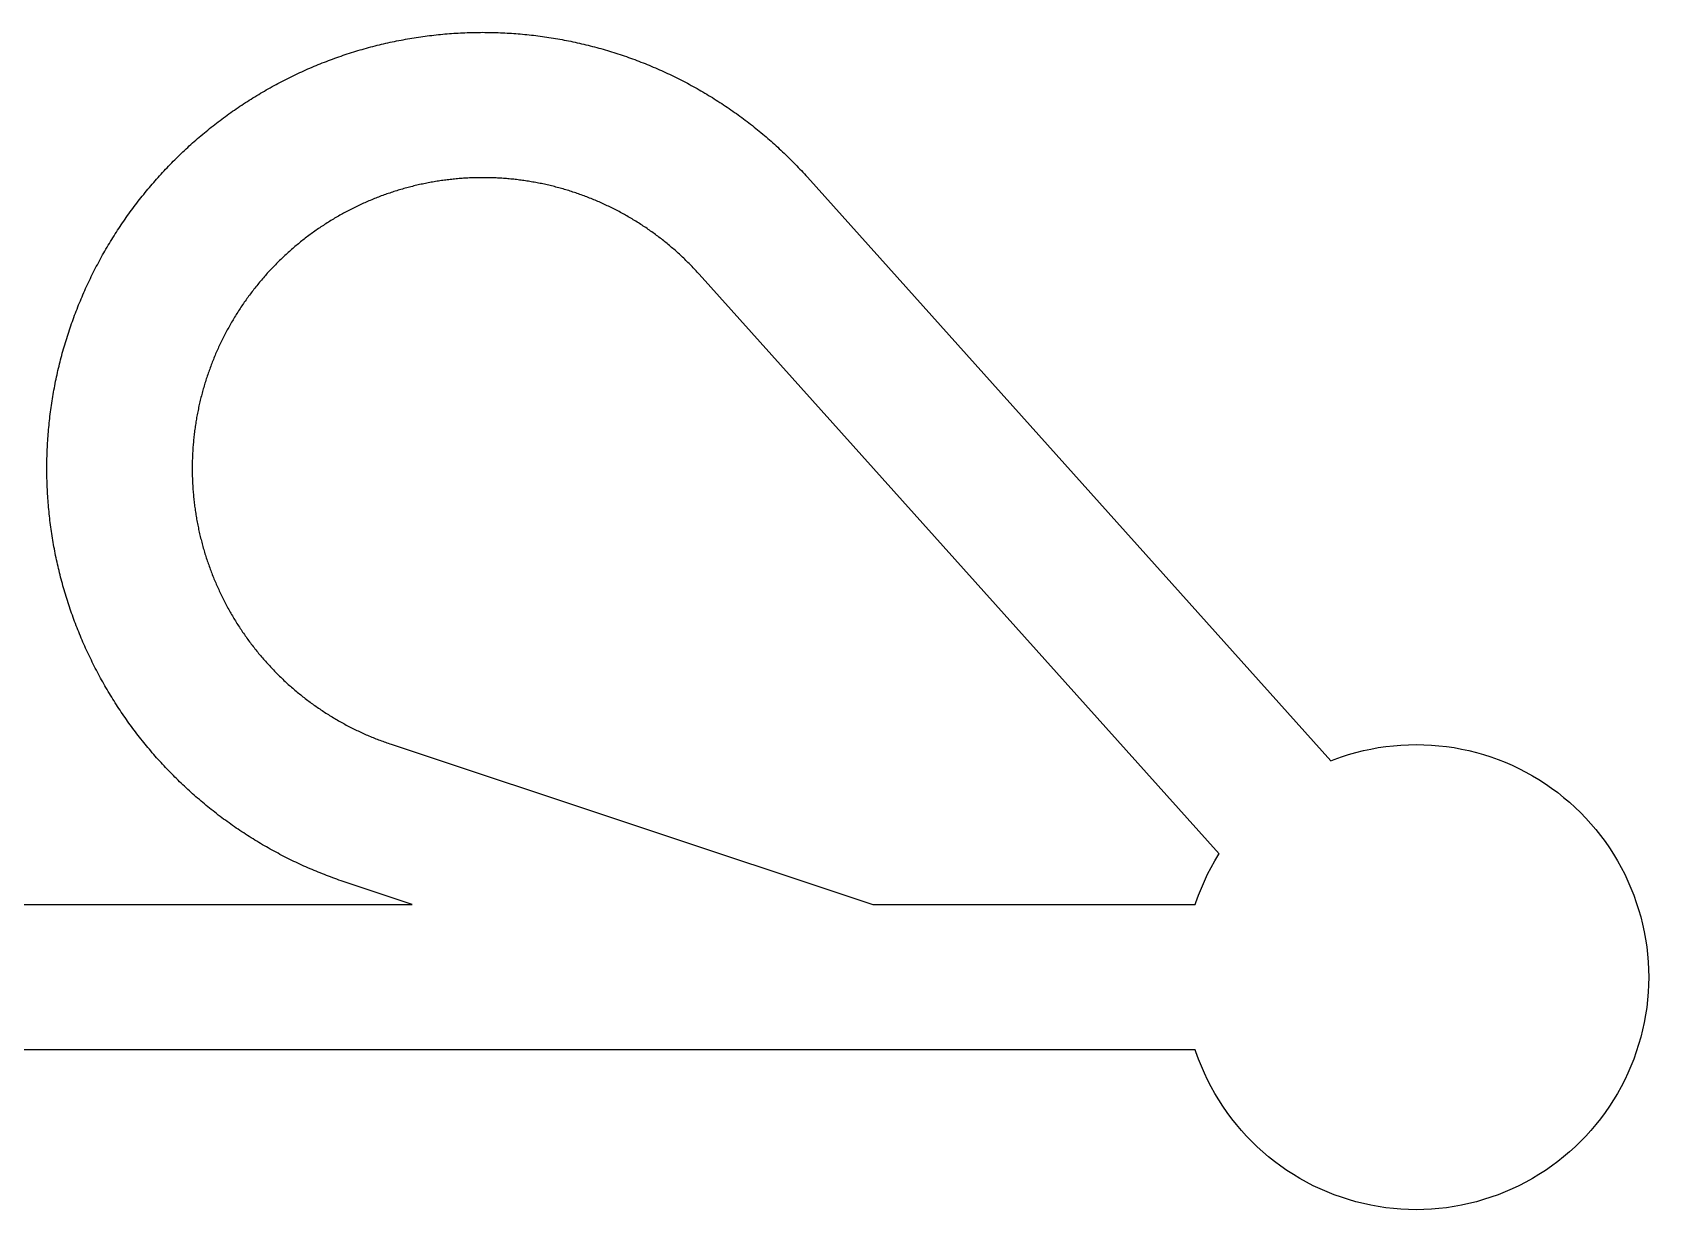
# Model space of a CAD drawing. Header units: millimetres. Extents: x -2.2 to 42.3, y -1.6 to 6.5.
# Drawn here: x 31.15 to 42.27, y -1.6 to 6.5 of the extents above; entities that cross this region are included whole.
import ezdxf

# ---------------------------------------------------------------- set-up
doc = ezdxf.new("R2010")
doc.units = ezdxf.units.MM

msp = doc.modelspace()

# ---------------------------------------------------------------- linework, layer by layer
for points in [[(30.252644, 0.5), (33.766949, 0.5), (33.306065, 0.65325), (33.291586, 0.658105), (33.277131, 0.663034), (33.262702, 0.668037), (33.248299, 0.673113), (33.233922, 0.678262), (33.219571, 0.683484), (33.205247, 0.68878), (33.19095, 0.694148), (33.176681, 0.699589), (33.162439, 0.705102), (33.148226, 0.710688), (33.134041, 0.716346), (33.119885, 0.722077), (33.105759, 0.727879), (33.091662, 0.733753), (33.077596, 0.739699), (33.06356, 0.745716), (33.049555, 0.751805), (33.03558, 0.757965), (33.021638, 0.764196), (33.007727, 0.770498), (32.993849, 0.776871), (32.980003, 0.783314), (32.96619, 0.789827), (32.952411, 0.796411), (32.938665, 0.803065), (32.924953, 0.809789), (32.911276, 0.816582), (32.897633, 0.823445), (32.884026, 0.830378), (32.870454, 0.837379), (32.856918, 0.84445), (32.843418, 0.851589), (32.829954, 0.858797), (32.816528, 0.866073), (32.803138, 0.873418), (32.789787, 0.880831), (32.776473, 0.888311), (32.763197, 0.89586), (32.74996, 0.903475), (32.736762, 0.911159), (32.723603, 0.918909), (32.710484, 0.926726), (32.697404, 0.934609), (32.684365, 0.94256), (32.671367, 0.950576), (32.65841, 0.958659), (32.645494, 0.966807), (32.632619, 0.975021), (32.619787, 0.9833), (32.606997, 0.991645), (32.594249, 1.000055), (32.581545, 1.008529), (32.568884, 1.017068), (32.556266, 1.025672), (32.543693, 1.034339), (32.531163, 1.04307), (32.518679, 1.051865), (32.506239, 1.060724), (32.493844, 1.069646), (32.481495, 1.07863), (32.469192, 1.087678), (32.456935, 1.096788), (32.444725, 1.10596), (32.432562, 1.115194), (32.420445, 1.12449), (32.408377, 1.133848), (32.396356, 1.143266), (32.384383, 1.152746), (32.372458, 1.162287), (32.360583, 1.171889), (32.348756, 1.18155), (32.336978, 1.191272), (32.325251, 1.201054), (32.313573, 1.210895), (32.301945, 1.220795), (32.290368, 1.230755), (32.278842, 1.240773), (32.267367, 1.25085), (32.255944, 1.260985), (32.244572, 1.271179), (32.233252, 1.28143), (32.221984, 1.291738), (32.21077, 1.302104), (32.199608, 1.312526), (32.188499, 1.323006), (32.177444, 1.333541), (32.166442, 1.344133), (32.155495, 1.354781), (32.144602, 1.365484), (32.133763, 1.376243), (32.12298, 1.387057), (32.112251, 1.397925), (32.101579, 1.408848), (32.090961, 1.419825), (32.0804, 1.430856), (32.069895, 1.441941), (32.059447, 1.453079), (32.049056, 1.46427), (32.038721, 1.475513), (32.028444, 1.48681), (32.018225, 1.498158), (32.008064, 1.509558), (31.99796, 1.52101), (31.987916, 1.532513), (31.977929, 1.544067), (31.968002, 1.555672), (31.958134, 1.567327), (31.948326, 1.579032), (31.938577, 1.590787), (31.928888, 1.602592), (31.919259, 1.614446), (31.909691, 1.626348), (31.900184, 1.638299), (31.890737, 1.650299), (31.881352, 1.662346), (31.872028, 1.674441), (31.862766, 1.686583), (31.853566, 1.698772), (31.844428, 1.711008), (31.835352, 1.72329), (31.826339, 1.735618), (31.817389, 1.747992), (31.808502, 1.760412), (31.799678, 1.772876), (31.790918, 1.785385), (31.782222, 1.797939), (31.773589, 1.810537), (31.765021, 1.823178), (31.756518, 1.835863), (31.748079, 1.848591), (31.739705, 1.861362), (31.731396, 1.874175), (31.723152, 1.887031), (31.714974, 1.899928), (31.706862, 1.912867), (31.698815, 1.925847), (31.690835, 1.938867), (31.682921, 1.951929), (31.675074, 1.96503), (31.667294, 1.978171), (31.659581, 1.991351), (31.651934, 2.004571), (31.644356, 2.017829), (31.636844, 2.031126), (31.629401, 2.044461), (31.622026, 2.057833), (31.614718, 2.071243), (31.607479, 2.08469), (31.600309, 2.098173), (31.593207, 2.111693), (31.586175, 2.125249), (31.579211, 2.13884), (31.572317, 2.152467), (31.565492, 2.166129), (31.558737, 2.179825), (31.552051, 2.193556), (31.545436, 2.20732), (31.53889, 2.221118), (31.532415, 2.234949), (31.526011, 2.248812), (31.519677, 2.262708), (31.513414, 2.276637), (31.507222, 2.290596), (31.501101, 2.304588), (31.495052, 2.31861), (31.489073, 2.332663), (31.483167, 2.346746), (31.477332, 2.360859), (31.471569, 2.375001), (31.465878, 2.389173), (31.46026, 2.403373), (31.454714, 2.417602), (31.44924, 2.431859), (31.443839, 2.446144), (31.438511, 2.460456), (31.433255, 2.474794), (31.428073, 2.48916), (31.422964, 2.503551), (31.417928, 2.517969), (31.412966, 2.532412), (31.408077, 2.546879), (31.403262, 2.561372), (31.398521, 2.575889), (31.393854, 2.59043), (31.389261, 2.604994), (31.384742, 2.619582), (31.380297, 2.634192), (31.375927, 2.648825), (31.371631, 2.66348), (31.36741, 2.678157), (31.363264, 2.692855), (31.359193, 2.707574), (31.355197, 2.722313), (31.351275, 2.737073), (31.347429, 2.751852), (31.343658, 2.766651), (31.339963, 2.781468), (31.336343, 2.796305), (31.332799, 2.811159), (31.32933, 2.826032), (31.325937, 2.840921), (31.32262, 2.855828), (31.319379, 2.870752), (31.316213, 2.885692), (31.313124, 2.900648), (31.310111, 2.915619), (31.307175, 2.930606), (31.304314, 2.945607), (31.301531, 2.960623), (31.298823, 2.975652), (31.296192, 2.990695), (31.293638, 3.005752), (31.29116, 3.020821), (31.288759, 3.035903), (31.286435, 3.050996), (31.284188, 3.066102), (31.282018, 3.081218), (31.279924, 3.096346), (31.277908, 3.111484), (31.275969, 3.126631), (31.274107, 3.141789), (31.272322, 3.156956), (31.270614, 3.172132), (31.268984, 3.187316), (31.267431, 3.202508), (31.265955, 3.217708), (31.264557, 3.232916), (31.263236, 3.24813), (31.261993, 3.263351), (31.260827, 3.278578), (31.259738, 3.293811), (31.258727, 3.309049), (31.257794, 3.324292), (31.256939, 3.339539), (31.256161, 3.354791), (31.25546, 3.370046), (31.254837, 3.385305), (31.254292, 3.400567), (31.253825, 3.415832), (31.253436, 3.431098), (31.253124, 3.446366), (31.25289, 3.461636), (31.252733, 3.476907), (31.252654, 3.492178), (31.252653, 3.50745), (31.25273, 3.522721), (31.252885, 3.537992), (31.253117, 3.553262), (31.253427, 3.56853), (31.253815, 3.583797), (31.25428, 3.599061), (31.254823, 3.614323), (31.255444, 3.629582), (31.256143, 3.644838), (31.256919, 3.660089), (31.257772, 3.675337), (31.258704, 3.69058), (31.259713, 3.705818), (31.260799, 3.721051), (31.261963, 3.736278), (31.263205, 3.751499), (31.264524, 3.766714), (31.26592, 3.781921), (31.267394, 3.797122), (31.268945, 3.812314), (31.270574, 3.827499), (31.272279, 3.842675), (31.274062, 3.857842), (31.275923, 3.873), (31.27786, 3.888148), (31.279874, 3.903286), (31.281966, 3.918414), (31.284134, 3.93353), (31.28638, 3.948636), (31.288702, 3.96373), (31.291101, 3.978812), (31.293577, 3.993881), (31.296129, 4.008938), (31.298758, 4.023982), (31.301464, 4.039012), (31.304246, 4.054028), (31.307104, 4.069029), (31.310039, 4.084016), (31.31305, 4.098988), (31.316137, 4.113944), (31.319301, 4.128884), (31.32254, 4.143808), (31.325855, 4.158716), (31.329246, 4.173606), (31.332713, 4.188479), (31.336256, 4.203334), (31.339874, 4.218171), (31.343567, 4.232989), (31.347336, 4.247788), (31.351181, 4.262568), (31.3551, 4.277328), (31.359095, 4.292068), (31.363164, 4.306787), (31.367309, 4.321485), (31.371528, 4.336163), (31.375822, 4.350818), (31.38019, 4.365452), (31.384633, 4.380063), (31.38915, 4.394651), (31.393741, 4.409216), (31.398407, 4.423757), (31.403146, 4.438275), (31.407959, 4.452768), (31.412846, 4.467236), (31.417807, 4.48168), (31.422841, 4.496098), (31.427948, 4.51049), (31.433128, 4.524856), (31.438382, 4.539196), (31.443708, 4.553508), (31.449108, 4.567793), (31.45458, 4.582051), (31.460124, 4.596281), (31.465741, 4.610482), (31.47143, 4.624654), (31.477191, 4.638797), (31.483024, 4.652911), (31.488929, 4.666995), (31.494905, 4.681048), (31.500953, 4.695071), (31.507072, 4.709063), (31.513262, 4.723024), (31.519524, 4.736953), (31.525856, 4.75085), (31.532259, 4.764714), (31.538732, 4.778546), (31.545275, 4.792345), (31.551889, 4.80611), (31.558573, 4.819841), (31.565327, 4.833538), (31.57215, 4.847201), (31.579042, 4.860828), (31.586004, 4.87442), (31.593035, 4.887977), (31.600135, 4.901498), (31.607304, 4.914982), (31.614541, 4.92843), (31.621847, 4.941841), (31.629221, 4.955214), (31.636662, 4.96855), (31.644172, 4.981848), (31.651749, 4.995107), (31.659394, 5.008327), (31.667105, 5.021509), (31.674884, 5.034651), (31.68273, 5.047753), (31.690642, 5.060815), (31.69862, 5.073837), (31.706665, 5.086818), (31.714776, 5.099757), (31.722952, 5.112656), (31.731194, 5.125512), (31.739501, 5.138326), (31.747874, 5.151098), (31.756311, 5.163827), (31.764813, 5.176514), (31.77338, 5.189156), (31.782011, 5.201755), (31.790705, 5.21431), (31.799464, 5.22682), (31.808286, 5.239285), (31.817172, 5.251706), (31.82612, 5.264081), (31.835132, 5.27641), (31.844206, 5.288694), (31.853342, 5.300931), (31.862541, 5.313121), (31.871802, 5.325264), (31.881124, 5.33736), (31.890508, 5.349409), (31.899953, 5.361409), (31.909459, 5.373361), (31.919026, 5.385265), (31.928653, 5.39712), (31.93834, 5.408926), (31.948088, 5.420682), (31.957895, 5.432388), (31.967761, 5.444045), (31.977687, 5.455651), (31.987672, 5.467206), (31.997715, 5.47871), (32.007817, 5.490164), (32.017977, 5.501565), (32.028195, 5.512915), (32.038471, 5.524212), (32.048803, 5.535457), (32.059194, 5.546649), (32.06964, 5.557789), (32.080144, 5.568875), (32.090704, 5.579907), (32.101319, 5.590885), (32.111991, 5.60181), (32.122718, 5.612679), (32.1335, 5.623494), (32.144337, 5.634254), (32.155229, 5.644959), (32.166175, 5.655608), (32.177175, 5.666201), (32.188229, 5.676738), (32.199337, 5.687219), (32.210497, 5.697643), (32.221711, 5.70801), (32.232977, 5.71832), (32.244295, 5.728572), (32.255666, 5.738767), (32.267088, 5.748904), (32.278562, 5.758982), (32.290087, 5.769002), (32.301663, 5.778963), (32.313289, 5.788865), (32.324966, 5.798707), (32.336692, 5.80849), (32.348468, 5.818214), (32.360294, 5.827877), (32.372169, 5.83748), (32.384092, 5.847022), (32.396064, 5.856503), (32.408083, 5.865924), (32.420151, 5.875283), (32.432266, 5.88458), (32.444428, 5.893816), (32.456638, 5.90299), (32.468893, 5.912101), (32.481195, 5.92115), (32.493543, 5.930136), (32.505936, 5.93906), (32.518375, 5.94792), (32.530859, 5.956716), (32.543387, 5.965449), (32.555959, 5.974118), (32.568576, 5.982723), (32.581236, 5.991264), (32.593939, 5.99974), (32.606686, 6.008151), (32.619475, 6.016497), (32.632306, 6.024778), (32.64518, 6.032994), (32.658095, 6.041144), (32.671051, 6.049228), (32.684048, 6.057246), (32.697086, 6.065198), (32.710165, 6.073083), (32.723283, 6.080902), (32.736441, 6.088654), (32.749638, 6.096338), (32.762874, 6.103956), (32.776149, 6.111506), (32.789462, 6.118988), (32.802813, 6.126402), (32.816201, 6.133749), (32.829627, 6.141027), (32.84309, 6.148236), (32.856589, 6.155377), (32.870124, 6.16245), (32.883695, 6.169453), (32.897302, 6.176387), (32.910943, 6.183252), (32.92462, 6.190047), (32.938331, 6.196772), (32.952076, 6.203428), (32.965854, 6.210013), (32.979666, 6.216529), (32.993511, 6.222973), (33.007389, 6.229348), (33.021299, 6.235651), (33.035241, 6.241884), (33.049214, 6.248046), (33.063218, 6.254136), (33.077254, 6.260155), (33.09132, 6.266103), (33.105415, 6.271979), (33.119541, 6.277783), (33.133696, 6.283515), (33.14788, 6.289175), (33.162093, 6.294762), (33.176333, 6.300278), (33.190602, 6.30572), (33.204899, 6.31109), (33.219222, 6.316387), (33.233572, 6.321612), (33.247949, 6.326763), (33.262351, 6.33184), (33.27678, 6.336845), (33.291233, 6.341776), (33.305712, 6.346633), (33.320215, 6.351416), (33.334742, 6.356126), (33.349293, 6.360762), (33.363868, 6.365323), (33.378465, 6.36981), (33.393085, 6.374223), (33.407727, 6.378561), (33.422392, 6.382825), (33.437077, 6.387014), (33.451784, 6.391128), (33.466512, 6.395168), (33.48126, 6.399132), (33.496028, 6.403021), (33.510816, 6.406835), (33.525623, 6.410574), (33.540448, 6.414237), (33.555292, 6.417825), (33.570155, 6.421337), (33.585035, 6.424773), (33.599932, 6.428134), (33.614846, 6.431418), (33.629776, 6.434627), (33.644723, 6.43776), (33.659686, 6.440816), (33.674664, 6.443797), (33.689657, 6.446701), (33.704664, 6.449528), (33.719686, 6.45228), (33.734721, 6.454954), (33.74977, 6.457553), (33.764832, 6.460074), (33.779907, 6.462519), (33.794993, 6.464887), (33.810092, 6.467178), (33.825202, 6.469393), (33.840324, 6.47153), (33.855455, 6.473591), (33.870598, 6.475574), (33.88575, 6.47748), (33.900911, 6.479309), (33.916082, 6.481061), (33.931262, 6.482736), (33.946449, 6.484333), (33.961645, 6.485853), (33.976848, 6.487296), (33.992059, 6.488661), (34.007276, 6.489949), (34.022499, 6.491159), (34.037729, 6.492292), (34.052964, 6.493347), (34.068204, 6.494325), (34.083449, 6.495225), (34.098698, 6.496048), (34.113952, 6.496792), (34.129209, 6.49746), (34.144469, 6.498049), (34.159732, 6.498561), (34.174997, 6.498995), (34.190265, 6.499351), (34.205534, 6.49963), (34.220804, 6.499831), (34.236075, 6.499954), (34.251346, 6.5), (34.266618, 6.499967), (34.281889, 6.499857), (34.29716, 6.49967), (34.312429, 6.499404), (34.327696, 6.499061), (34.342962, 6.49864), (34.358226, 6.498142), (34.373486, 6.497565), (34.388744, 6.496911), (34.403998, 6.49618), (34.419248, 6.49537), (34.434494, 6.494483), (34.449735, 6.493519), (34.464971, 6.492477), (34.480201, 6.491357), (34.495426, 6.49016), (34.510644, 6.488885), (34.525856, 6.487533), (34.54106, 6.486104), (34.556257, 6.484597), (34.571446, 6.483013), (34.586627, 6.481351), (34.601799, 6.479613), (34.616962, 6.477797), (34.632116, 6.475903), (34.64726, 6.473933), (34.662394, 6.471886), (34.677517, 6.469761), (34.692629, 6.46756), (34.70773, 6.465282), (34.722819, 6.462927), (34.737895, 6.460495), (34.752959, 6.457987), (34.76801, 6.455401), (34.783048, 6.45274), (34.798072, 6.450001), (34.813082, 6.447187), (34.828078, 6.444296), (34.843058, 6.441328), (34.858023, 6.438285), (34.872973, 6.435165), (34.887906, 6.431969), (34.902823, 6.428697), (34.917723, 6.42535), (34.932606, 6.421926), (34.947471, 6.418427), (34.962319, 6.414852), (34.977147, 6.411202), (34.991958, 6.407476), (35.006748, 6.403675), (35.02152, 6.399798), (35.036271, 6.395847), (35.051002, 6.39182), (35.065713, 6.387719), (35.080402, 6.383542), (35.09507, 6.379291), (35.109716, 6.374966), (35.12434, 6.370565), (35.138942, 6.366091), (35.15352, 6.361542), (35.168075, 6.356919), (35.182606, 6.352222), (35.197113, 6.347451), (35.211596, 6.342606), (35.226054, 6.337688), (35.240487, 6.332696), (35.254894, 6.327631), (35.269275, 6.322492), (35.283629, 6.317281), (35.297957, 6.311996), (35.312258, 6.306638), (35.326532, 6.301208), (35.340777, 6.295705), (35.354995, 6.29013), (35.369184, 6.284482), (35.383344, 6.278762), (35.397474, 6.27297), (35.411575, 6.267107), (35.425646, 6.261171), (35.439687, 6.255164), (35.453697, 6.249086), (35.467675, 6.242936), (35.481622, 6.236716), (35.495538, 6.230424), (35.509421, 6.224062), (35.523271, 6.217629), (35.537089, 6.211126), (35.550873, 6.204552), (35.564624, 6.197908), (35.578341, 6.191195), (35.592023, 6.184411), (35.605671, 6.177558), (35.619283, 6.170636), (35.63286, 6.163645), (35.646402, 6.156584), (35.659907, 6.149455), (35.673376, 6.142257), (35.686808, 6.13499), (35.700203, 6.127656), (35.71356, 6.120253), (35.72688, 6.112782), (35.740161, 6.105244), (35.753404, 6.097638), (35.766607, 6.089964), (35.779772, 6.082224), (35.792897, 6.074417), (35.805982, 6.066543), (35.819027, 6.058602), (35.832031, 6.050595), (35.844995, 6.042522), (35.857917, 6.034384), (35.870797, 6.026179), (35.883636, 6.017909), (35.896432, 6.009574), (35.909186, 6.001174), (35.921896, 5.992709), (35.934564, 5.984179), (35.947188, 5.975585), (35.959768, 5.966927), (35.972304, 5.958205), (35.984795, 5.949419), (35.997241, 5.94057), (36.009642, 5.931657), (36.021998, 5.922682), (36.034308, 5.913644), (36.046571, 5.904543), (36.058788, 5.89538), (36.070958, 5.886154), (36.083082, 5.876867), (36.095157, 5.867519), (36.107185, 5.858109), (36.119165, 5.848638), (36.131097, 5.839106), (36.14298, 5.829513), (36.154814, 5.81986), (36.166598, 5.810147), (36.178333, 5.800374), (36.190018, 5.790542), (36.201653, 5.78065), (36.213238, 5.770699), (36.224771, 5.760689), (36.236254, 5.750621), (36.247685, 5.740494), (36.259064, 5.730309), (36.270392, 5.720067), (36.281667, 5.709767), (36.292889, 5.699409), (36.304059, 5.688995), (36.315175, 5.678524), (36.326238, 5.667996), (36.337248, 5.657412), (36.348203, 5.646773), (36.359104, 5.636078), (36.36995, 5.625327), (36.380742, 5.614521), (36.391478, 5.603661), (36.402159, 5.592746), (36.412785, 5.581777), (36.423354, 5.570753), (36.433867, 5.559677), (36.444323, 5.548546), (36.454723, 5.537363), (36.465066, 5.526127), (36.475351, 5.514838), (36.485579, 5.503498), (40.088209, 1.488301), (40.11136, 1.497449), (40.160657, 1.515088), (40.210505, 1.531105), (40.26085, 1.545481), (40.311639, 1.558203), (40.362816, 1.569256), (40.414328, 1.578629), (40.466119, 1.586312), (40.518133, 1.592296), (40.570316, 1.596574), (40.62261, 1.599143), (40.674961, 1.6), (40.727311, 1.599143), (40.779606, 1.596574), (40.831788, 1.592296), (40.883802, 1.586312), (40.935593, 1.578629), (40.987105, 1.569256), (41.038283, 1.558203), (41.089071, 1.545481), (41.139416, 1.531105), (41.189264, 1.515088), (41.238561, 1.497449), (41.287254, 1.478207), (41.335292, 1.457382), (41.382622, 1.434996), (41.429195, 1.411074), (41.474961, 1.385641), (41.519869, 1.358723), (41.563873, 1.330351), (41.606925, 1.300555), (41.648979, 1.269365), (41.68999, 1.236817), (41.729914, 1.202944), (41.768708, 1.167783), (41.806331, 1.131371), (41.842743, 1.093748), (41.877904, 1.054953), (41.911777, 1.015029), (41.944326, 0.974018), (41.975515, 0.931964), (42.005312, 0.888912), (42.033684, 0.844909), (42.060601, 0.8), (42.086035, 0.754235), (42.109957, 0.707662), (42.132343, 0.660331), (42.153168, 0.612293), (42.17241, 0.5636), (42.190049, 0.514303), (42.206065, 0.464455), (42.220442, 0.41411), (42.233164, 0.363322), (42.244217, 0.312145), (42.25359, 0.260633), (42.261272, 0.208842), (42.267256, 0.156827), (42.271535, 0.104645), (42.274104, 0.052351), (42.274961, 0), (42.274104, -0.052351), (42.271535, -0.104645), (42.267256, -0.156827), (42.261272, -0.208842), (42.25359, -0.260633), (42.244217, -0.312145), (42.233164, -0.363322), (42.220442, -0.41411), (42.206065, -0.464455), (42.190049, -0.514303), (42.17241, -0.5636), (42.153168, -0.612293), (42.132343, -0.660331), (42.109957, -0.707662), (42.086035, -0.754235), (42.060601, -0.8), (42.033684, -0.844909), (42.005312, -0.888912), (41.975515, -0.931964), (41.944326, -0.974018), (41.911777, -1.015029), (41.877904, -1.054953), (41.842743, -1.093748), (41.806331, -1.131371), (41.768708, -1.167783), (41.729914, -1.202944), (41.68999, -1.236817), (41.648979, -1.269365), (41.606925, -1.300555), (41.563873, -1.330351), (41.519869, -1.358723), (41.474961, -1.385641), (41.429195, -1.411074), (41.382622, -1.434996), (41.335292, -1.457382), (41.287254, -1.478207), (41.238561, -1.497449), (41.189264, -1.515088), (41.139416, -1.531105), (41.089071, -1.545481), (41.038283, -1.558203), (40.987105, -1.569256), (40.935593, -1.578629), (40.883802, -1.586312), (40.831788, -1.592296), (40.779606, -1.596574), (40.727311, -1.599143), (40.674961, -1.6), (40.62261, -1.599143), (40.570316, -1.596574), (40.518133, -1.592296), (40.466119, -1.586312), (40.414328, -1.578629), (40.362816, -1.569256), (40.311639, -1.558203), (40.26085, -1.545481), (40.210505, -1.531105), (40.160657, -1.515088), (40.11136, -1.497449), (40.062667, -1.478207), (40.014629, -1.457382), (39.967299, -1.434996), (39.920726, -1.411074), (39.874961, -1.385641), (39.830052, -1.358723), (39.786048, -1.330351), (39.742996, -1.300555), (39.700942, -1.269365), (39.659931, -1.236817), (39.620007, -1.202944), (39.581213, -1.167783), (39.54359, -1.131371), (39.507178, -1.093748), (39.472017, -1.054953), (39.438144, -1.015029), (39.405595, -0.974018), (39.374406, -0.931964), (39.344609, -0.888912), (39.316237, -0.844909), (39.28932, -0.8), (39.263887, -0.754235), (39.239964, -0.707662), (39.217578, -0.660331), (39.196753, -0.612293), (39.177511, -0.5636), (39.159872, -0.514303), (39.155277, -0.5), (0.905379, -0.5)], [(39.177511, 0.5636), (39.196753, 0.612293), (39.217578, 0.660331), (39.239964, 0.707662), (39.263887, 0.754235), (39.28932, 0.8), (39.316237, 0.844909), (39.318634, 0.848625), (35.741267, 4.835665), (35.734449, 4.843226), (35.727592, 4.850751), (35.720697, 4.858242), (35.713764, 4.865698), (35.706793, 4.873118), (35.699784, 4.880502), (35.692738, 4.887851), (35.685654, 4.895164), (35.678534, 4.902441), (35.671376, 4.909681), (35.664182, 4.916885), (35.656951, 4.924052), (35.649683, 4.931182), (35.64238, 4.938275), (35.63504, 4.945331), (35.627665, 4.952349), (35.620254, 4.95933), (35.612808, 4.966273), (35.605326, 4.973178), (35.597809, 4.980044), (35.590257, 4.986873), (35.582671, 4.993663), (35.575051, 5.000414), (35.567396, 5.007126), (35.559706, 5.013799), (35.551984, 5.020433), (35.544227, 5.027028), (35.536437, 5.033583), (35.528614, 5.040098), (35.520757, 5.046574), (35.512868, 5.053009), (35.504946, 5.059404), (35.496992, 5.065758), (35.489005, 5.072073), (35.480986, 5.078346), (35.472936, 5.084578), (35.464854, 5.09077), (35.45674, 5.09692), (35.448595, 5.103029), (35.44042, 5.109096), (35.432213, 5.115121), (35.423976, 5.121105), (35.415709, 5.127047), (35.407411, 5.132946), (35.399084, 5.138803), (35.390727, 5.144618), (35.38234, 5.15039), (35.373924, 5.156119), (35.365479, 5.161806), (35.357005, 5.167449), (35.348503, 5.173049), (35.339972, 5.178606), (35.331413, 5.184119), (35.322826, 5.189589), (35.314211, 5.195015), (35.305569, 5.200397), (35.296899, 5.205735), (35.288203, 5.211028), (35.279479, 5.216278), (35.270729, 5.221483), (35.261953, 5.226643), (35.25315, 5.231758), (35.244322, 5.236829), (35.235468, 5.241855), (35.226588, 5.246835), (35.217683, 5.25177), (35.208753, 5.25666), (35.199799, 5.261505), (35.190819, 5.266303), (35.181816, 5.271056), (35.172788, 5.275763), (35.163737, 5.280424), (35.154662, 5.285039), (35.145563, 5.289608), (35.136442, 5.29413), (35.127297, 5.298606), (35.11813, 5.303035), (35.108941, 5.307417), (35.099729, 5.311753), (35.090495, 5.316041), (35.08124, 5.320283), (35.071963, 5.324477), (35.062665, 5.328624), (35.053346, 5.332724), (35.044006, 5.336776), (35.034646, 5.340781), (35.025265, 5.344738), (35.015864, 5.348647), (35.006444, 5.352508), (34.997004, 5.356321), (34.987545, 5.360086), (34.978066, 5.363803), (34.968569, 5.367472), (34.959054, 5.371092), (34.94952, 5.374664), (34.939968, 5.378187), (34.930398, 5.381661), (34.920811, 5.385087), (34.911206, 5.388464), (34.901584, 5.391792), (34.891945, 5.395071), (34.88229, 5.398301), (34.872619, 5.401481), (34.862931, 5.404613), (34.853228, 5.407695), (34.843509, 5.410727), (34.833775, 5.41371), (34.824026, 5.416644), (34.814262, 5.419528), (34.804483, 5.422362), (34.79469, 5.425146), (34.784883, 5.42788), (34.775062, 5.430565), (34.765228, 5.433199), (34.75538, 5.435783), (34.74552, 5.438317), (34.735646, 5.440801), (34.72576, 5.443235), (34.715862, 5.445618), (34.705952, 5.447951), (34.69603, 5.450233), (34.686097, 5.452465), (34.676152, 5.454646), (34.666197, 5.456777), (34.65623, 5.458856), (34.646253, 5.460885), (34.636266, 5.462864), (34.62627, 5.464791), (34.616263, 5.466668), (34.606247, 5.468493), (34.596222, 5.470268), (34.586188, 5.471991), (34.576145, 5.473663), (34.566094, 5.475285), (34.556035, 5.476855), (34.545967, 5.478373), (34.535893, 5.479841), (34.525811, 5.481257), (34.515722, 5.482622), (34.505626, 5.483936), (34.495523, 5.485198), (34.485414, 5.486408), (34.475299, 5.487568), (34.465179, 5.488675), (34.455053, 5.489731), (34.444921, 5.490736), (34.434785, 5.491689), (34.424644, 5.49259), (34.414499, 5.49344), (34.404349, 5.494238), (34.394195, 5.494985), (34.384038, 5.495679), (34.373877, 5.496322), (34.363713, 5.496914), (34.353547, 5.497453), (34.343377, 5.497941), (34.333206, 5.498377), (34.323032, 5.498761), (34.312856, 5.499093), (34.302679, 5.499374), (34.292501, 5.499603), (34.282321, 5.49978), (34.272141, 5.499905), (34.26196, 5.499978), (34.251779, 5.5), (34.241598, 5.499969), (34.231417, 5.499887), (34.221237, 5.499753), (34.211058, 5.499568), (34.20088, 5.49933), (34.190703, 5.499041), (34.180527, 5.498699), (34.170354, 5.498306), (34.160183, 5.497862), (34.150014, 5.497365), (34.139847, 5.496817), (34.129684, 5.496217), (34.119524, 5.495565), (34.109367, 5.494861), (34.099214, 5.494106), (34.089065, 5.493299), (34.078921, 5.492441), (34.06878, 5.491531), (34.058645, 5.490569), (34.048514, 5.489555), (34.038389, 5.488491), (34.028269, 5.487374), (34.018156, 5.486206), (34.008048, 5.484987), (33.997947, 5.483716), (33.987852, 5.482394), (33.977764, 5.48102), (33.967683, 5.479595), (33.95761, 5.478119), (33.947544, 5.476591), (33.937486, 5.475013), (33.927436, 5.473383), (33.917395, 5.471702), (33.907362, 5.46997), (33.897339, 5.468186), (33.887324, 5.466352), (33.877319, 5.464467), (33.867324, 5.462531), (33.857339, 5.460544), (33.847364, 5.458506), (33.837399, 5.456418), (33.827445, 5.454279), (33.817503, 5.452089), (33.807571, 5.449849), (33.797651, 5.447558), (33.787743, 5.445216), (33.777847, 5.442825), (33.767963, 5.440382), (33.758092, 5.43789), (33.748233, 5.435347), (33.738388, 5.432755), (33.728556, 5.430112), (33.718738, 5.427419), (33.708933, 5.424676), (33.699143, 5.421883), (33.689366, 5.419041), (33.679605, 5.416149), (33.669858, 5.413207), (33.660126, 5.410215), (33.65041, 5.407174), (33.640709, 5.404084), (33.631025, 5.400944), (33.621356, 5.397755), (33.611704, 5.394517), (33.602068, 5.39123), (33.592449, 5.387894), (33.582847, 5.384508), (33.573263, 5.381074), (33.563696, 5.377592), (33.554147, 5.37406), (33.544616, 5.37048), (33.535104, 5.366852), (33.52561, 5.363175), (33.516135, 5.35945), (33.506679, 5.355677), (33.497242, 5.351855), (33.487825, 5.347986), (33.478428, 5.344069), (33.469051, 5.340104), (33.459694, 5.336091), (33.450357, 5.33203), (33.441042, 5.327923), (33.431747, 5.323768), (33.422474, 5.319565), (33.413222, 5.315316), (33.403992, 5.311019), (33.394784, 5.306675), (33.385599, 5.302285), (33.376435, 5.297848), (33.367295, 5.293364), (33.358177, 5.288834), (33.349083, 5.284258), (33.340011, 5.279635), (33.330964, 5.274966), (33.321941, 5.270252), (33.312941, 5.265491), (33.303966, 5.260684), (33.295016, 5.255832), (33.28609, 5.250935), (33.277189, 5.245992), (33.268314, 5.241004), (33.259464, 5.23597), (33.25064, 5.230892), (33.241842, 5.225769), (33.23307, 5.220601), (33.224325, 5.215389), (33.215606, 5.210132), (33.206914, 5.204831), (33.198249, 5.199485), (33.189611, 5.194096), (33.181001, 5.188663), (33.172419, 5.183185), (33.163865, 5.177665), (33.155339, 5.172101), (33.146841, 5.166493), (33.138372, 5.160842), (33.129932, 5.155149), (33.121521, 5.149412), (33.113139, 5.143633), (33.104787, 5.137811), (33.096465, 5.131946), (33.088172, 5.12604), (33.07991, 5.120091), (33.071678, 5.1141), (33.063477, 5.108068), (33.055306, 5.101993), (33.047167, 5.095877), (33.039059, 5.08972), (33.030982, 5.083522), (33.022937, 5.077283), (33.014924, 5.071002), (33.006943, 5.064681), (32.998994, 5.05832), (32.991077, 5.051918), (32.983194, 5.045476), (32.975343, 5.038994), (32.967525, 5.032472), (32.959741, 5.02591), (32.95199, 5.019309), (32.944273, 5.012668), (32.936589, 5.005988), (32.92894, 4.999269), (32.921325, 4.992511), (32.913745, 4.985715), (32.906199, 4.97888), (32.898689, 4.972007), (32.891213, 4.965095), (32.883772, 4.958146), (32.876367, 4.951159), (32.868998, 4.944134), (32.861665, 4.937072), (32.854367, 4.929973), (32.847106, 4.922836), (32.839881, 4.915663), (32.832693, 4.908453), (32.825542, 4.901206), (32.818428, 4.893924), (32.81135, 4.886605), (32.804311, 4.87925), (32.797308, 4.871859), (32.790344, 4.864433), (32.783417, 4.856971), (32.776528, 4.849475), (32.769678, 4.841943), (32.762866, 4.834377), (32.756093, 4.826776), (32.749358, 4.81914), (32.742663, 4.811471), (32.736006, 4.803767), (32.729389, 4.79603), (32.722811, 4.788259), (32.716273, 4.780455), (32.709775, 4.772617), (32.703317, 4.764747), (32.696899, 4.756843), (32.690521, 4.748908), (32.684183, 4.740939), (32.677887, 4.732939), (32.671631, 4.724907), (32.665416, 4.716843), (32.659242, 4.708747), (32.65311, 4.70062), (32.647019, 4.692462), (32.640969, 4.684274), (32.634962, 4.676054), (32.628996, 4.667804), (32.623072, 4.659524), (32.617191, 4.651213), (32.611352, 4.642873), (32.605555, 4.634503), (32.599801, 4.626104), (32.59409, 4.617676), (32.588422, 4.609218), (32.582797, 4.600732), (32.577216, 4.592218), (32.571677, 4.583675), (32.566183, 4.575104), (32.560732, 4.566505), (32.555325, 4.557878), (32.549962, 4.549224), (32.544643, 4.540543), (32.539368, 4.531835), (32.534137, 4.5231), (32.528952, 4.514339), (32.52381, 4.505552), (32.518714, 4.496738), (32.513663, 4.487898), (32.508656, 4.479033), (32.503695, 4.470143), (32.498779, 4.461227), (32.493909, 4.452287), (32.489084, 4.443322), (32.484305, 4.434332), (32.479572, 4.425318), (32.474884, 4.41628), (32.470243, 4.407219), (32.465648, 4.398134), (32.461099, 4.389025), (32.456597, 4.379894), (32.452141, 4.37074), (32.447732, 4.361563), (32.443369, 4.352364), (32.439054, 4.343143), (32.434785, 4.3339), (32.430564, 4.324635), (32.42639, 4.315349), (32.422263, 4.306042), (32.418183, 4.296714), (32.414151, 4.287365), (32.410167, 4.277996), (32.406231, 4.268607), (32.402342, 4.259198), (32.398501, 4.249769), (32.394709, 4.240321), (32.390964, 4.230854), (32.387268, 4.221367), (32.38362, 4.211862), (32.38002, 4.202339), (32.376469, 4.192797), (32.372967, 4.183237), (32.369513, 4.17366), (32.366108, 4.164065), (32.362752, 4.154453), (32.359445, 4.144824), (32.356187, 4.135179), (32.352979, 4.125517), (32.349819, 4.115838), (32.346709, 4.106144), (32.343648, 4.096434), (32.340637, 4.086708), (32.337675, 4.076968), (32.334762, 4.067212), (32.3319, 4.057442), (32.329087, 4.047657), (32.326324, 4.037858), (32.323611, 4.028045), (32.320948, 4.018219), (32.318335, 4.008379), (32.315772, 3.998525), (32.31326, 3.988659), (32.310797, 3.97878), (32.308385, 3.968889), (32.306024, 3.958986), (32.303712, 3.949071), (32.301452, 3.939144), (32.299241, 3.929206), (32.297082, 3.919256), (32.294973, 3.909296), (32.292915, 3.899325), (32.290907, 3.889344), (32.288951, 3.879353), (32.287045, 3.869352), (32.285191, 3.859341), (32.283387, 3.849321), (32.281634, 3.839292), (32.279932, 3.829254), (32.278282, 3.819208), (32.276683, 3.809153), (32.275134, 3.799091), (32.273638, 3.78902), (32.272192, 3.778942), (32.270798, 3.768857), (32.269455, 3.758765), (32.268163, 3.748666), (32.266923, 3.738561), (32.265734, 3.72845), (32.264597, 3.718332), (32.263512, 3.708209), (32.262477, 3.698081), (32.261495, 3.687948), (32.260564, 3.677809), (32.259685, 3.667666), (32.258857, 3.657519), (32.258081, 3.647367), (32.257357, 3.637212), (32.256684, 3.627053), (32.256063, 3.616891), (32.255494, 3.606726), (32.254976, 3.596558), (32.254511, 3.586388), (32.254097, 3.576215), (32.253735, 3.566041), (32.253425, 3.555865), (32.253166, 3.545687), (32.252959, 3.535508), (32.252805, 3.525328), (32.252702, 3.515147), (32.25265, 3.504967), (32.252651, 3.494786), (32.252703, 3.484605), (32.252808, 3.474424), (32.252964, 3.464244), (32.253172, 3.454065), (32.253432, 3.443888), (32.253743, 3.433711), (32.254106, 3.423537), (32.254522, 3.413364), (32.254988, 3.403194), (32.255507, 3.393026), (32.256078, 3.382861), (32.2567, 3.372699), (32.257374, 3.36254), (32.258099, 3.352385), (32.258876, 3.342234), (32.259705, 3.332087), (32.260586, 3.321944), (32.261518, 3.311806), (32.262502, 3.301672), (32.263537, 3.291544), (32.264624, 3.281421), (32.265763, 3.271304), (32.266953, 3.261193), (32.268194, 3.251088), (32.269487, 3.240989), (32.270831, 3.230897), (32.272227, 3.220812), (32.273673, 3.210734), (32.275172, 3.200664), (32.276721, 3.190602), (32.278322, 3.180547), (32.279973, 3.170501), (32.281676, 3.160464), (32.28343, 3.150435), (32.285235, 3.140415), (32.287091, 3.130405), (32.288998, 3.120404), (32.290956, 3.110413), (32.292964, 3.100432), (32.295024, 3.090461), (32.297134, 3.080501), (32.299295, 3.070552), (32.301506, 3.060614), (32.303768, 3.050688), (32.30608, 3.040773), (32.308443, 3.03087), (32.310857, 3.020979), (32.31332, 3.0111), (32.315834, 3.001235), (32.318398, 2.991382), (32.321012, 2.981542), (32.323677, 2.971716), (32.326391, 2.961903), (32.329155, 2.952105), (32.331969, 2.94232), (32.334833, 2.93255), (32.337746, 2.922795), (32.340709, 2.913055), (32.343722, 2.90333), (32.346784, 2.89362), (32.349895, 2.883926), (32.353056, 2.874248), (32.356266, 2.864586), (32.359525, 2.854941), (32.362834, 2.845312), (32.366191, 2.835701), (32.369597, 2.826106), (32.373052, 2.81653), (32.376555, 2.80697), (32.380107, 2.797429), (32.383708, 2.787906), (32.387357, 2.778401), (32.391055, 2.768916), (32.3948, 2.759449), (32.398594, 2.750001), (32.402436, 2.740573), (32.406326, 2.731164), (32.410264, 2.721775), (32.414249, 2.712407), (32.418282, 2.703058), (32.422363, 2.693731), (32.426491, 2.684424), (32.430666, 2.675139), (32.434889, 2.665875), (32.439158, 2.656632), (32.443475, 2.647412), (32.447839, 2.638213), (32.452249, 2.629037), (32.456706, 2.619883), (32.461209, 2.610753), (32.465759, 2.601645), (32.470355, 2.59256), (32.474998, 2.583499), (32.479686, 2.574462), (32.484421, 2.565449), (32.489201, 2.55646), (32.494027, 2.547495), (32.498898, 2.538555), (32.503815, 2.52964), (32.508778, 2.520751), (32.513785, 2.511886), (32.518838, 2.503047), (32.523935, 2.494234), (32.529077, 2.485447), (32.534264, 2.476687), (32.539496, 2.467952), (32.544772, 2.459245), (32.550092, 2.450565), (32.555456, 2.441911), (32.560864, 2.433285), (32.566316, 2.424687), (32.571812, 2.416117), (32.577351, 2.407575), (32.582934, 2.399061), (32.58856, 2.390575), (32.594229, 2.382119), (32.599941, 2.373691), (32.605696, 2.365293), (32.611493, 2.356924), (32.617333, 2.348584), (32.623216, 2.340274), (32.629141, 2.331995), (32.635107, 2.323746), (32.641116, 2.315527), (32.647167, 2.307339), (32.653259, 2.299181), (32.659392, 2.291055), (32.665567, 2.28296), (32.671783, 2.274897), (32.67804, 2.266866), (32.684337, 2.258866), (32.690676, 2.250899), (32.697054, 2.242964), (32.703473, 2.235061), (32.709933, 2.227192), (32.716432, 2.219355), (32.722971, 2.211551), (32.72955, 2.203781), (32.736168, 2.196045), (32.742825, 2.188342), (32.749522, 2.180673), (32.756257, 2.173039), (32.763032, 2.165439), (32.769844, 2.157873), (32.776696, 2.150342), (32.783585, 2.142846), (32.790513, 2.135386), (32.797478, 2.12796), (32.804482, 2.120571), (32.811522, 2.113217), (32.8186, 2.105899), (32.825716, 2.098617), (32.832868, 2.091371), (32.840057, 2.084162), (32.847283, 2.07699), (32.854545, 2.069854), (32.861843, 2.062756), (32.869177, 2.055694), (32.876547, 2.04867), (32.883953, 2.041684), (32.891394, 2.034736), (32.898871, 2.027825), (32.906383, 2.020953), (32.913929, 2.014119), (32.92151, 2.007324), (32.929126, 2.000567), (32.936776, 1.993849), (32.94446, 1.98717), (32.952178, 1.98053), (32.95993, 1.97393), (32.967715, 1.967369), (32.975534, 1.960848), (32.983385, 1.954367), (32.99127, 1.947926), (32.999187, 1.941525), (33.007137, 1.935164), (33.015119, 1.928844), (33.023133, 1.922565), (33.031178, 1.916327), (33.039256, 1.910129), (33.047365, 1.903973), (33.055505, 1.897858), (33.063676, 1.891785), (33.071878, 1.885753), (33.080111, 1.879764), (33.088374, 1.873816), (33.096667, 1.86791), (33.10499, 1.862047), (33.113343, 1.856226), (33.121725, 1.850448), (33.130137, 1.844712), (33.138578, 1.839019), (33.147048, 1.83337), (33.155546, 1.827763), (33.164073, 1.8222), (33.172628, 1.816681), (33.181211, 1.811205), (33.189821, 1.805772), (33.198459, 1.800384), (33.207125, 1.79504), (33.215818, 1.78974), (33.224537, 1.784484), (33.233283, 1.779272), (33.242056, 1.774106), (33.250855, 1.768984), (33.259679, 1.763906), (33.26853, 1.758874), (33.277406, 1.753887), (33.286307, 1.748945), (33.295233, 1.744049), (33.304184, 1.739198), (33.31316, 1.734393), (33.32216, 1.729633), (33.331184, 1.724919), (33.340232, 1.720252), (33.349304, 1.71563), (33.358399, 1.711055), (33.367517, 1.706526), (33.376658, 1.702043), (33.385822, 1.697607), (33.395008, 1.693218), (33.404217, 1.688876), (33.413447, 1.68458), (33.4227, 1.680332), (33.431973, 1.676131), (33.441268, 1.671977), (33.450584, 1.66787), (33.459921, 1.663811), (33.469279, 1.659799), (33.478656, 1.655835), (33.488054, 1.651919), (33.497472, 1.648051), (33.506909, 1.644231), (33.516365, 1.640459), (33.525841, 1.636735), (33.535335, 1.633059), (33.544848, 1.629432), (33.554379, 1.625853), (33.563929, 1.622323), (33.573496, 1.618841), (33.583081, 1.615409), (33.592683, 1.612025), (33.602302, 1.608689), (33.611938, 1.605403), (33.621591, 1.602166), (36.936255, 0.5), (39.155277, 0.5), (39.159872, 0.514303), (39.177511, 0.5636)]]:
    msp.add_lwpolyline(points)

doc.saveas('drawing.dxf')
